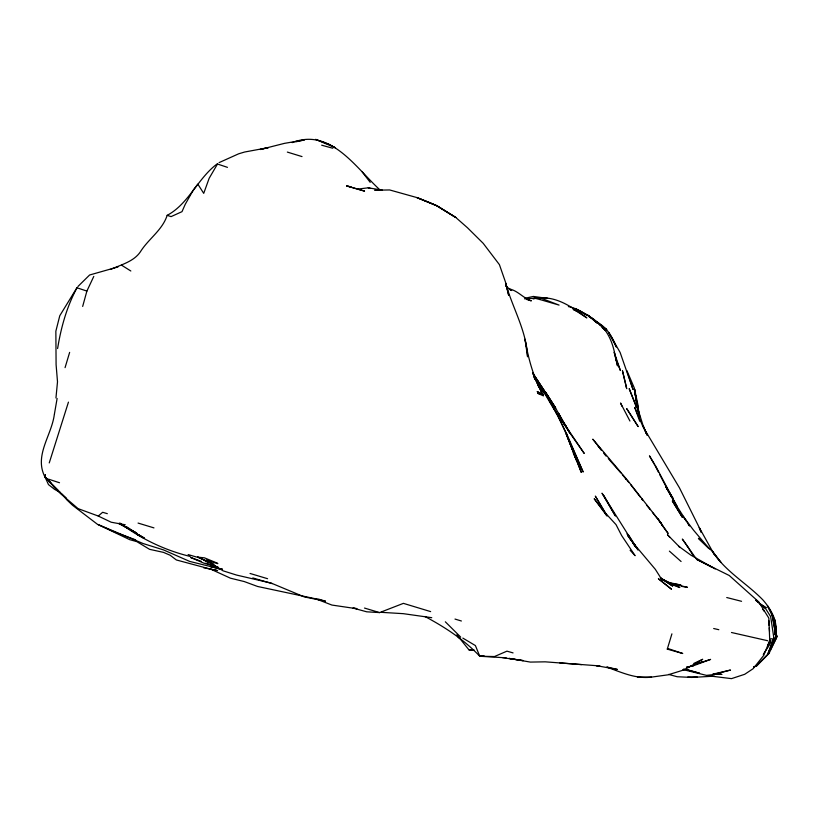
<?xml version="1.0" encoding="UTF-8"?>
<svg xmlns="http://www.w3.org/2000/svg" width="818" height="818" viewBox="0 0 818 818"><rect width="100%" height="100%" fill="white"/><g stroke="black" fill="none" stroke-linecap="round" stroke-linejoin="round"><path stroke-width="1.23" d="M45.358 475.125L45.256 477.518L48.466 484.593L54.601 489.379L60.031 492.354M45.256 474.655L45.256 477.518L66.33 498.489L61.769 494.062M775.382 634.686C778.307 621.619 771.19 609.39 762.887 599.901C746.578 583.162 725.474 571.526 712.396 551.414L720.822 562.293L712.826 551.721L698.408 538.295L708.316 548.07M775.29 634.328L776.047 626.159L775.188 634.533M524.686 298.887L540.156 297.854L559.072 305.094L539.992 299.552L540.156 297.854C558.183 296.914 573.029 307.834 586.843 317.885L574.44 309.838L581.138 312.783L573.428 309.705M55.951 397.977L57.505 381.781L56.094 364.644L55.859 331.198L59.775 315.738L76.943 287.731M54.397 414.184L57.117 398.458M57.608 348.529C61.023 327.445 66.8 306.648 77.015 287.783L86.882 291.085L93.784 276.412M54.315 414.583C51.565 435.82 33.569 455.861 45.256 477.518L50.767 482.865M82.669 306.433L86.882 291.085M65.062 367.64L69.642 352.384M667.284 649.124L668.04 648.572L682.744 653.5L667.284 649.124L671.915 633.848M68.446 402.129L49.244 462.927M711.916 567.283L696.854 559.471L729.237 575.494L758.562 601.711L768.808 618.071L769.748 640.525L763.756 655.341L753.122 668.705L744.707 674.298L731.507 678.633L707.11 675.637L710.832 675.883M769.799 640.975L767.867 646.465L770.249 640.259C773.859 640.402 763.879 652.56 763.296 654.482M770.822 638.735L773.45 639.001L773.9 638.296L770.648 616.588L765.505 608.459L756.159 600.351L765.505 608.459M773.9 638.296L768.133 653.255L773.9 638.296L776.384 638.112L772.059 614.185L767.386 605.647L774.666 620.443L776.384 638.112L769.145 653.193L756.517 665.913L754.012 666.864M217.21 163.866C197.741 178.273 188.723 203.907 167.179 215.328C162.342 230.287 148.303 238.958 140.297 251.944C133.641 261.678 120.859 264.807 110.471 269.47M769.902 650.453L773.971 641.721M767.581 645.729L770.249 640.259L769.748 640.525M756.548 665.944L769.145 653.193L756.517 665.913L753.552 667.018M77.925 286.504L89.602 275.001L118.017 266.934M50.839 483.233L46.115 477.916L60.276 493.407L78.099 508.632L98.262 516.035L102.659 512.283L107.322 513.673M693.807 663.429L702.703 659.288L684.257 669.809L668.081 674.819L651.517 677.11C635.79 679.165 621.373 672.314 607.007 667.202M219.101 162.608L238.713 153.784L244.664 152.015L268.355 147.639L260.226 149.5L284.449 143.365L304.316 139.97L295.871 141.811M686.425 667.304L693.552 665.709L710.597 659.4L695.402 664.226L702.212 662.079L697.284 663.316M356.679 608.541L353.039 608.05L366.72 611.813L379.603 612.59L403.407 603.357L430.646 611.608M525.238 298.212L533.346 296.443L547.569 298.406L534.174 297.732M533.111 298.959L535.514 298.406L539.992 299.552M292.251 142.608C330.676 127.465 355.963 168.119 380.114 190.032M686.588 667.253L693.552 665.709M508.632 295.063L505.892 283.263L499.42 264.654L483.193 243.324L467.477 227.762L455.759 217.455L436.873 205.778L416.955 197.588L389.634 189.95L374.736 190.216L382.343 190.124L368.233 187.823L358.703 188.968M424.9 616.475C444.92 627.14 464.092 639.666 479.767 656.251L484.184 655.985M714.543 676.138L691.772 677.437L677.171 676.731L668.654 674.41M687.785 677.028L697.14 676.915M637.447 677.059L651.517 677.11M712.713 674.196L730.484 670.054L713.061 674.635L706.496 675.371L682.907 669.543M462.824 638.101L475.401 645.566L479.767 656.251L494.491 656.537L506.955 651.148L513.06 652.907M713.122 674.216L721.946 674.4L717.274 673.531M456.833 634.799L468.959 649.85L473.98 649.973M502.446 657.57L506.097 657.764M468.959 649.85L473.704 650.116M479.767 656.251L501.761 657.57L523.234 660.607L509.082 658.408L530.361 662.089L545.228 661.834L599.87 665.934L596.117 665.607L617.345 669.441L606.976 667.007M381.372 612.334L403.346 613.674L431.761 617.692M559.747 662.877L581.598 664.625M356.801 608.725L331.904 605.054L315.247 598.582M767.754 640.75L731.486 632.498M669.124 583.162L680.913 585.013L668.51 582.467M681.568 586.373L687.457 587.293L668.96 583.122M125.256 524.778L111.207 522.232L98.262 516.035M318.908 599.502L257.598 586.475L244.255 581.557L230.461 578.193L210.778 569.185L176.361 559.962L170.185 555.258L163.477 552.375L149.582 549.328L136.749 541.598L129.745 539.675L98.119 524.573L143.058 543.52L163.518 549.911L189.684 561.414L222.026 569.369M222.24 569.246L210.471 566.741M203.631 567.764L217.598 570.575L210.778 569.185M222.527 569.369L217.578 568.326L222.077 569.369M346.74 185.942L364.501 191.105L346.74 185.942L350.922 186.862M713.685 628.521L718.828 629.707M726.732 597.529L741.558 601.312M683.725 668.981L699.564 673.224L687.069 669.645M321.678 145.195L332.793 148.242M368.233 187.823L370.564 188.457M272.22 583.612L252.793 577.937M568.367 306.576C578.081 308.427 586.056 314.541 594.216 319.705C605.473 327.19 611.312 338.642 614.287 351.505L617.549 365.902L614.185 352.302L620.392 370.503L616.189 359.859M318.683 599.175L325.492 601.169L304.368 596.935L271.32 583.142L236.545 575.064L223.017 570.8L210.543 563.019L197.537 557.048L212.68 563.622M188.12 554.563L196.259 556.966L204.52 557.856L217.69 563.316M526.904 299.541L531.332 300.85C522.978 298.1 517.712 290.339 508.684 288.795M267.578 578.704L250.042 573.459M364.491 608.06L379.603 612.59M454.992 619.062L461.393 621.005M153.968 527.896L138.068 523.07M287.343 152.087L302.016 156.586M190.144 556.434C164.459 550.177 140.931 538.704 119.796 522.978M218.549 567.447L210.707 564.788L217.629 566.986M206.289 559.962L217.741 563.674M48.426 479.133L59.52 482.753M167.179 215.328L171.074 216.617L181.995 211.657L185.246 204.296L193.365 189.94L197.833 184.122L203.723 193.365L209.142 178.324L217.496 164.019L227.465 167.353M210.707 564.788L217.281 566.986L203.651 563.07L190.543 557.416L201.218 561.322M205.962 563.06L209.52 564.359M135.614 539.829L116.637 532.876L97.516 524.348L72.567 505.289L66.667 499.686M670.934 584.216L679.809 587.529L661.322 578.704L672.662 586.117L660.402 577.641L661.67 579.308L655.32 569.318L633.49 543.367L627.559 535.269L638.071 550.013L628.694 535.248M214.04 564.287L204.152 560.238L212.353 563.612M613.04 668.51L616.332 669.891M573.152 309.255L581.138 312.783M509.594 289.49L511.7 290.513L505.636 286.044M143.978 537.733L137.475 534.543L143.978 538.132L138.774 534.737M135.798 532.61L118.784 523.408L136.913 533.408L131.473 530.442L143.978 538.132M660.678 578.377L672.263 584.533M715.157 568.95L690.913 555.166L678.756 546.312L679.799 547.273L667.447 534.665L669.86 537.426M586.813 315.359L575.187 308.519L587.968 315.278L594.216 319.705L588.929 316.597M760.004 603.848L766.435 607.672M595.453 321.443C606.271 326.218 612.181 336.443 616.332 347.006L608.674 332.456L620.126 352.456L632.989 389.429L626.925 370.697L634.328 388.049L637.784 411.413M121.524 265.155L130.829 270.993M126.299 526.567L136.698 533.367M599.522 324.695L606.762 329.582L595.586 321.566M756.006 600.473L759.002 602.539L756.149 600.402M755.934 600.432L758.899 602.488M661.588 579.175L663.551 580.535M460.115 638.285L458.07 636.823L459.716 638.551M597.324 323.366L587.968 315.278L599.942 324.715L605.749 330.636L602.007 327.404M669.39 551.127L681.087 561.506M48.998 481.638L58.119 490.503M445.34 621.803L460.698 637.11M608.285 458.581L620.77 472.835M630.105 550.238L635.095 555.678L621.649 535.545L616.026 524.635L604.87 512.457L594.185 498.714L606.445 515.289M709.38 548.919L693.592 530.228L682.999 516.189L686.271 521.056M625.422 478.458L626.629 479.808L622.324 474.716M53.19 485.892L54.765 487.671M601.199 449.931L592.794 439.164L627.754 480.585L661.639 523.827L652.447 512.385M627.334 480.667L628.97 482.62M630.606 484.573L640.535 497.324M64.101 496.546L66.35 499.256M646.506 505.033L650.218 509.624M603.49 452.865L606.077 456.086M661.506 524.512L668.153 533.489L657.795 518.622L662.774 526.138M598.009 445.882L601.138 449.869M370.217 182.363L362.292 172.025M561.26 419.767L565.79 425.81L560.851 418.642M570.575 433.99L584.236 453.428L565.483 425.708L570.197 433.468L558.51 413.294L565.115 425.769L555.626 408.039L532.712 373.1M642.856 500.391L641.711 498.796L642.928 500.504M687.539 546.373L682.324 539.072L696.363 558.96M626.987 533.95L628.122 535.585M636.128 547.181L633.49 543.367L635.606 546.536M762.611 609.021L764.012 611.107M688.245 523.97L689.543 525.954L676.997 506.393L665.647 486.301L676.997 506.393L655.791 466.291L649.451 455.851L654.431 464.512M534.41 377.732L545.033 393.928L539.451 386.168L534.41 377.732L544.502 393.438L533.765 376.065M607.017 515.698L595.32 496.097L607.007 515.974M628.694 536.404L630.729 539.604M632.764 542.794L634.788 545.995M545.217 394.409L554.369 409.9M532.61 373.366L545.984 393.366L532.712 372.957M560.494 418.223L569.451 432.477M677.703 508.663L679.707 511.863M635.658 546.751L602.017 493.193L615.433 516.076M687.192 545.872L693.05 555.35M615.044 515.391L603.786 495.452M622.089 406.393L620.535 403.018L629.932 421.025M714.237 554.481L699.278 527.61L679.451 487.825L643.009 426.791L634.758 407.517L639.727 421.27M633.807 543.428L635.545 546.598M671.588 497.119L659.727 474.624M655.044 465.575L658.551 472.364M533.5 376.065L535.115 379.327M537.804 384.757L543.428 395.861L537.651 393.315L543.397 394.705L537.14 391.577L542.569 394.429L533.735 375.043L538.878 386.924C531.976 371.812 527.774 355.554 525.013 339.204L527.569 356.791C526.526 330.697 512.528 308.028 505.728 283.468L508.653 295.237M674.267 502.375L675.709 505.463M573.316 453.131L576.465 460.248L566.332 434.133L581.291 472.364L566.332 434.133M646.956 434.726L642.979 425.616L646.24 433.458M700.995 531.792L699.278 527.61L701.169 532.313M647.14 435.288L643.081 425.534L637.242 406.945L639.809 417.098L634.359 389.429L636.833 403.826M775.873 633.112L777.1 636.649L770.229 649.717L776.507 636.261L775.761 633.827M775.761 633.95L777.1 636.649L776.435 636.66L775.638 628.285M776.18 637.856L772.059 614.185L774.666 620.443L774.81 625.208M637.263 406.597L634.533 389.031L638.296 406.495L638.633 413.755M775.403 625.882L774.83 619.901L774.871 622.293M768.767 620.535L769.125 625.443M769.298 627.897L769.574 631.578M775.035 632.355L775.116 634.737M328.908 144.408L315.605 139.367L335.472 147.802L328.908 144.408M430.196 202.813L416.955 197.588L436.873 205.778L455.759 217.455L436.873 205.778L430.196 202.813M671.404 589.134L658.439 578.796L671.404 589.134M546.097 392.977L545.565 392.221L555.626 408.039L546.097 392.977M638.122 426.536L626.741 408.703L638.122 426.536M682.335 517.252L672.386 501.045L682.335 517.252M566.588 433.612L555.187 410.922L556.69 413.663L545.555 393.622L557.579 414.532L583.173 472.027L566.588 433.612M673.357 498.97L665.74 486.505L673.357 498.97M635.944 405.626L629.175 388.662L636.629 407.609L635.944 405.626M626.363 387.047L622.447 370.718L626.7 388.693L626.363 387.047"/></g></svg>
